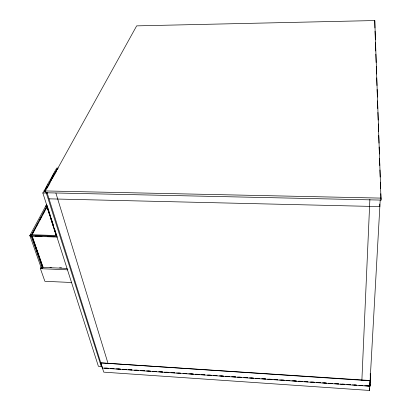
<?xml version="1.0" encoding="UTF-8"?>
<svg xmlns="http://www.w3.org/2000/svg" width="411" height="411" viewBox="0 0 411 411"><rect width="100%" height="100%" fill="white"/><g stroke="black" fill="none" stroke-linecap="round" stroke-linejoin="round"><path stroke-width="0.62" d="M374.781 20.55L381.028 200.085L45.852 192.764L45.277 190.94L136.663 25.867L374.781 20.55L374.919 27.948M361.875 380.386L369.885 199.366M46.967 192.348L103.742 372.15L369.566 390.45L380.196 200.229M370.321 380.622L369.992 380.601L369.689 386.047L370.013 386.068L370.321 380.622L370.229 373.563M369.787 384.131L369.813 386.222L102.354 368.086L102.442 367.845M100.71 362.872L370.116 380.509L370.116 380.776L100.71 362.872L102.354 368.086M42.842 266.549L42.271 267.695L41.151 267.648M46.571 204.514L29.859 235.544L41.372 268.275L42.492 268.321L43.011 267.068L36.898 249.559M71.637 282.506L44.876 281.288L40.417 268.666L41.27 266.939M41.372 268.275L41.696 267.618M42.492 268.321L31.02 235.585L47.07 205.675M32.705 233.129L33.312 231.999M33.918 230.869L34.519 229.744M35.125 228.614L35.731 227.483M36.338 226.358L37.848 223.538M39.662 220.152L41.475 216.767M42.985 213.946L44.804 210.56M45.405 209.43L46.618 207.175M32.197 234.66L47.619 205.86M30.265 235.051L29.916 235.698L31.077 235.739M45.744 206.291L46.063 205.7M101.964 366.52L98.393 366.278L42.836 192.98L43.556 191.68L45.878 191.732M44.465 191.958L44.08 190.74L44.794 189.45L45.95 189.476M45.703 189.743L45.313 188.521L46.027 187.241L47.753 187.277M46.926 187.534L46.541 186.311L47.244 185.048L48.966 185.078M48.138 185.351L47.758 184.128L48.457 182.869L50.173 182.9M49.341 183.183L48.96 181.955L49.659 180.706L51.365 180.737M50.538 181.025L50.157 179.802L50.851 178.564L52.551 178.595M51.724 178.893L51.349 177.665L52.033 176.432L53.728 176.463M52.901 176.771L52.526 175.543L53.204 174.321L54.899 174.351M54.067 174.665L53.697 173.437L54.37 172.23L56.055 172.255M55.228 172.579L54.858 171.351L55.526 170.149L56.646 170.164M56.379 170.503L56.009 169.275L56.677 168.084L58.347 168.109M56.009 169.275L57.689 169.301M54.858 171.351L56.543 171.377M53.697 173.437L55.387 173.468M52.526 175.543L54.221 175.574M51.349 177.665L53.05 177.696M50.157 179.802L51.298 179.823M48.96 181.955L50.106 181.975M47.758 184.128L49.474 184.159M46.541 186.311L48.267 186.347M45.313 188.521L47.044 188.551M44.08 190.74L45.816 190.776M45.277 190.94L381.141 198.112M42.836 192.98L47.198 193.072M49.022 198.847L379.841 206.61L379.754 204.041M56.918 235.57L30.707 234.702L30.337 235.39L57.216 236.289M29.859 235.544L31.02 235.585M35.038 236.114L41.999 236.346M47.691 236.536L54.021 236.751M31.246 236.181L57.463 237.065M30.131 236.315L31.293 236.356M50.039 267.361L51.318 267.417M59.626 267.761L61.542 267.844M67.142 268.419L42.847 267.402L31.873 236.006M40.417 268.666L67.882 269.827M105.637 368.061L108.196 368.235M111.396 368.451L113.955 368.626M117.793 368.883L120.351 369.057M123.552 369.273L126.11 369.448M129.948 369.71L131.864 369.838M135.702 370.095L138.26 370.27M142.098 370.532L144.657 370.707M147.857 370.922L150.416 371.092M154.253 371.354L156.17 371.482M160.007 371.744L162.566 371.919M166.404 372.176L168.962 372.351M172.163 372.566L174.721 372.741M178.559 372.998L180.475 373.131M184.313 373.388L186.871 373.563M190.709 373.825L193.268 373.995M196.468 374.216L199.027 374.385M202.864 374.647L204.781 374.775M208.624 375.038L211.182 375.212M215.02 375.469L216.936 375.597M220.774 375.86L223.332 376.034M226.533 376.25L229.091 376.425M232.929 376.682L235.488 376.856M238.683 377.072L241.242 377.247M245.079 377.509L247.638 377.678M250.838 377.894L253.397 378.069M257.235 378.331L259.793 378.5M262.989 378.721L265.547 378.891M269.385 379.153L271.943 379.327M275.144 379.543L277.702 379.718M281.54 379.975L284.099 380.149M287.294 380.365L289.853 380.54M293.695 380.797L296.254 380.971M299.449 381.187L302.008 381.362M305.846 381.624L307.767 381.752M311.605 382.014L314.163 382.184M318.001 382.446L320.559 382.62M323.755 382.836L326.313 383.011M330.151 383.268L332.073 383.396M335.91 383.658L338.469 383.833M342.306 384.09L344.865 384.264M348.06 384.48L350.619 384.655M354.457 384.917L356.378 385.045M360.216 385.307L362.774 385.477M366.612 385.739L369.17 385.914M104.199 368.056L108.165 368.328M110.086 368.456L114.037 368.724M115.959 368.852L120.438 369.155M122.242 369.278L126.192 369.546M128.114 369.679L131.952 369.936M134.397 370.106L138.353 370.373M140.269 370.501L144.749 370.804M146.552 370.928L150.508 371.195M152.306 371.318L156.267 371.585M158.703 371.75L162.664 372.017M164.462 372.14L168.942 372.443M170.858 372.572L174.819 372.844M176.617 372.962L180.578 373.234M183.013 373.399L186.979 373.666M188.772 373.789L193.247 374.092M195.168 374.221L199.135 374.488M200.928 374.611L204.894 374.878M207.324 375.043L211.29 375.315M213.083 375.433L217.049 375.705M219.479 375.87L223.445 376.137M225.233 376.26L229.204 376.527M231.634 376.692L235.606 376.959M237.388 377.082L241.36 377.349M243.785 377.514L247.761 377.786M249.544 377.904L253.52 378.177M255.437 378.305L259.778 378.598M261.699 378.731L265.676 378.999M267.597 379.127L272.072 379.43M273.854 379.553L277.831 379.821M279.752 379.954L284.088 380.247M286.01 380.375L289.986 380.648M291.908 380.776L296.388 381.079M298.165 381.203L302.147 381.47M304.063 381.598L307.906 381.86M310.315 382.025L314.302 382.292M316.223 382.425L320.554 382.718M322.471 382.847L326.308 383.109M328.23 383.237L332.216 383.509M334.626 383.668L338.613 383.941M340.385 384.059L344.86 384.362M346.781 384.496L350.619 384.753M352.54 384.886L356.527 385.153M358.937 385.318L362.903 385.585M364.696 385.708L369.181 386.011M32.469 236.88L36.476 248.352M31.847 236.294L42.816 267.664M32.13 237.193L33.183 240.214M33.61 241.421L36.142 248.66M36.564 249.867L38.886 256.51M39.307 257.718L41.84 264.956M46.854 206.317L56.199 235.436M47.311 207.822L49.844 215.718M50.234 216.936L53.543 227.257M53.933 228.475L56.081 235.154M47.368 206.337L50.281 215.431M51.056 217.856L53.584 225.742M54.36 228.167L56.497 234.84M46.325 193.057L101.25 366.473M55.917 193.149L108.057 363.519M375.032 31.144L375.33 39.466M375.443 42.662L375.736 50.985M375.849 54.18L376.147 62.503M376.281 66.341L376.553 74.021M376.692 77.859L376.964 85.539M377.098 89.377L377.37 97.058M377.509 100.895L377.781 108.576M377.915 112.414L378.187 120.094M378.326 123.932L378.598 131.612M378.731 135.455L379.009 143.131M379.142 146.974L379.394 154.012M379.553 158.492L379.8 165.53M379.959 170.01L380.211 177.049M380.391 182.165L380.617 188.567M380.802 193.684L381.028 200.085M369.992 384.146L370.013 386.068M369.535 387.886L369.566 390.45"/></g></svg>
